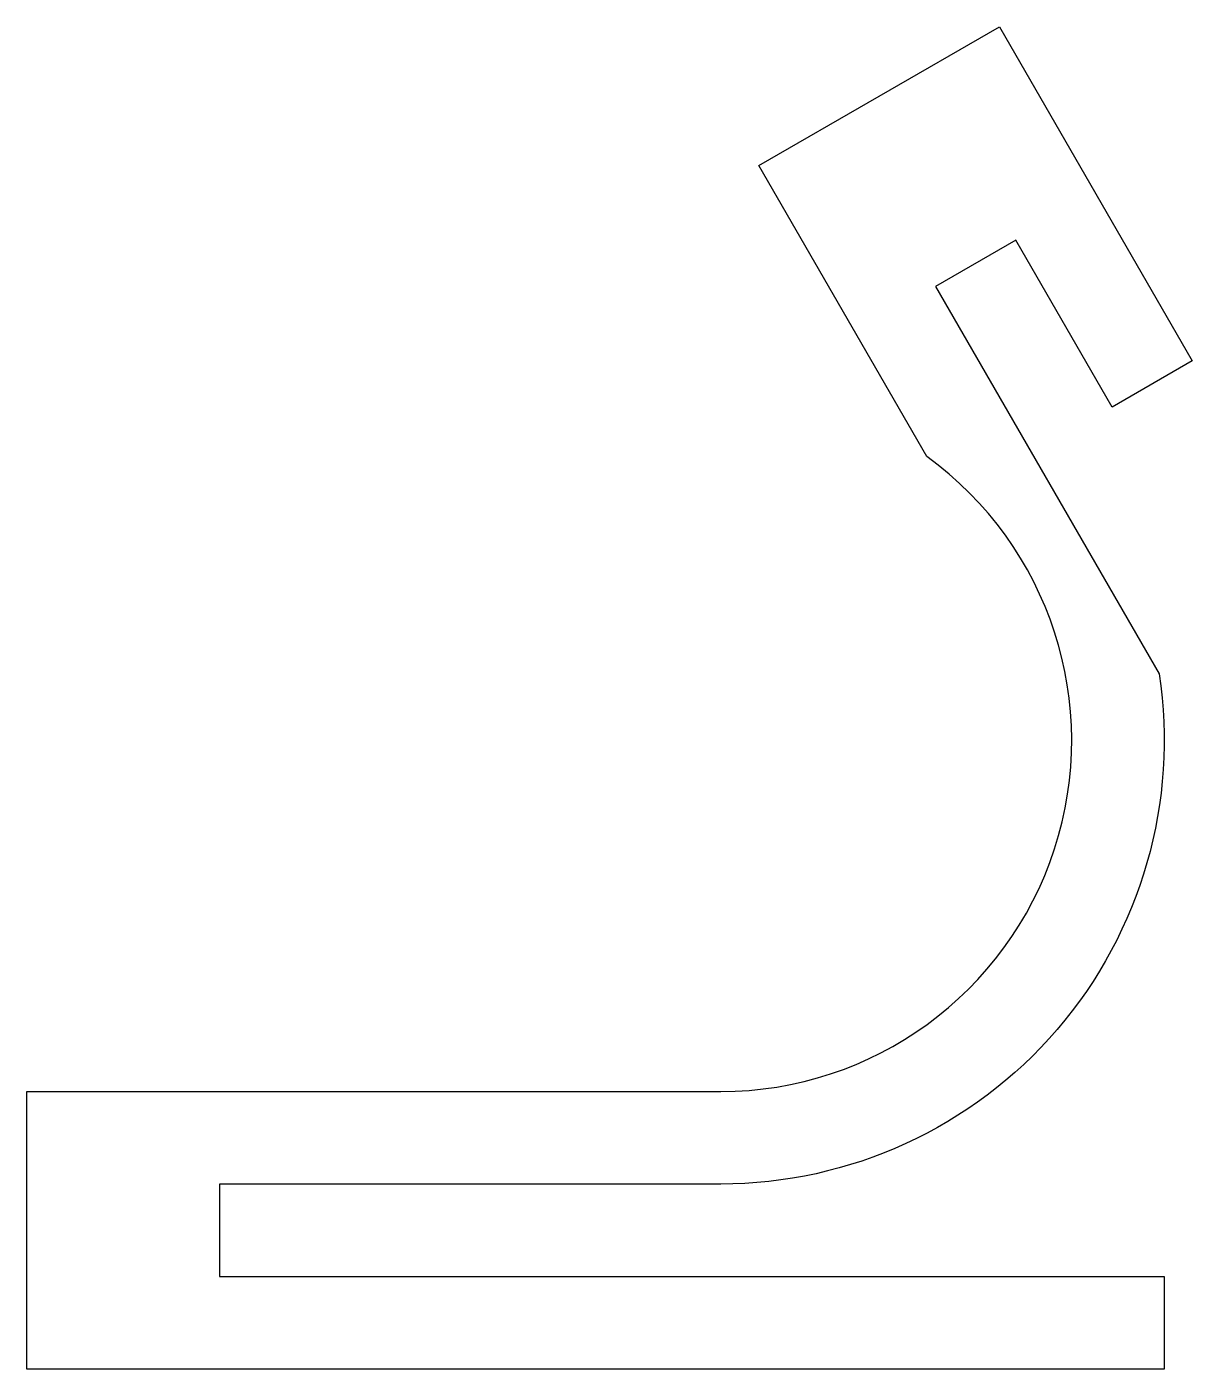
# Model space of a CAD drawing. Header units: inches. Extents: x 0 to 1.51, y -0.24 to 1.5.
import ezdxf

# ---------------------------------------------------------------- set-up
doc = ezdxf.new("R2010")
doc.units = ezdxf.units.IN
doc.layers.get('0').update_dxf_attribs({"linetype": 'CONTINUOUS'})

msp = doc.modelspace()

# ---------------------------------------------------------------- linework, layer by layer
msp.add_lwpolyline([(1.4684, 0.6616, -0.459199), (0.9, 0), (0.25, 0), (0.25, -0.12), (1.475, -0.12), (1.475, -0.24), (0, -0.24), (0, 0.12), (0.9, 0.12, 0.726736), (1.1673, 0.9432), (0.9495, 1.3204), (1.2613, 1.5004), (1.5113, 1.0673), (1.4074, 1.0073), (1.2824, 1.2239), (1.1784, 1.1639)], format="xyb", close=True)

doc.saveas('drawing.dxf')
